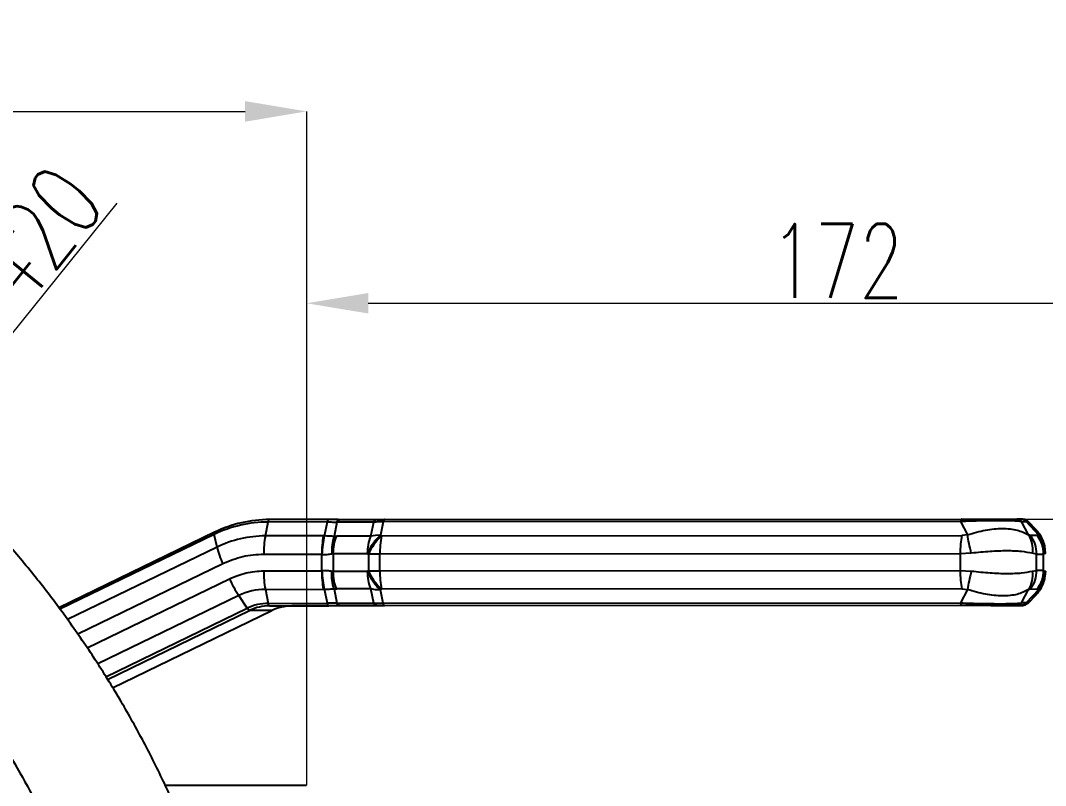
# Model space of a CAD drawing. Header units: millimetres. Extents: x 2278 to 4715, y 679 to 2402.
# Drawn here: x 3472.7 to 3638.9, y 1224.8 to 1348.9 of the extents above; entities that cross this region are included whole.
import ezdxf

# ---------------------------------------------------------------- set-up
doc = ezdxf.new("R2010")
doc.units = ezdxf.units.MM
doc.layers.add('AM_5', color=3, linetype='Continuous', lineweight=25)
doc.styles.add('SLDTEXTSTYLE1', font='txt.shx', dxfattribs={"width": 0.7, "bigfont": 'gbcbig.shx'})
doc.dimstyles.new('SLDDIMSTYLE12$0', dxfattribs={"dimtxt": 12, "dimasz": 10, "dimexe": 0, "dimexo": 0.0625, "dimgap": 0.875, "dimtad": 1, "dimdec": 1, "dimlfac": 1.8, "dimrnd": 1e-09, "dimzin": 12, "dimdsep": 46, "dimtxsty": 'SLDTEXTSTYLE1', "dimcen": 0.09, "dimdle": 8.16, "dimclrd": 3, "dimclre": 3, "dimadec": 0, "dimazin": 3, "dimtfac": 1, "dimtdec": 1, "dimtofl": 0, "dimtmove": 0, "dimatfit": 3, "dimfxl": 0, "dimfrac": 2, "dimtolj": 1, "dimlwd": 5, "dimlwe": 5, "dimarcsym": 0})
doc.dimstyles.new('SLDDIMSTYLE12$3', dxfattribs={"dimtxt": 12, "dimasz": 10, "dimexe": 0, "dimexo": 0.0625, "dimgap": 0.875, "dimtad": 1, "dimdec": 1, "dimlfac": 1.8, "dimrnd": 1e-09, "dimzin": 12, "dimdsep": 46, "dimtxsty": 'SLDTEXTSTYLE1', "dimcen": 0.09, "dimdle": 8.16, "dimclrd": 3, "dimclre": 3, "dimadec": 0, "dimazin": 3, "dimtfac": 1, "dimtdec": 1, "dimtofl": 0, "dimtmove": 0, "dimatfit": 3, "dimfxl": 0, "dimfrac": 2, "dimtolj": 1, "dimlwd": 5, "dimlwe": 5, "dimarcsym": 0})

# ---------------------------------------------------------------- blocks, each defined once
blk = doc.blocks.new('*D71')
at = {"layer": 'AM_5', "color": 3, "lineweight": 5, "transparency": 16777216}
blk.add_line((3341.86, 1151.04), (3341.86, 1334.14), dxfattribs=at)
at = {"layer": 'AM_5', "color": 3, "linetype": 'Continuous', "lineweight": 5, "transparency": 16777216}
for p, q in [((3351.86, 1334.14), (3509.1, 1334.14)), ((3519.1, 1224.84), (3519.1, 1334.14))]:
    blk.add_line(p, q, dxfattribs=at)
at = {"layer": 'AM_5', "color": 3, "transparency": 16777216}
for points in [[(3351.86, 1335.81), (3351.86, 1332.47), (3341.86, 1334.14)], [(3509.1, 1335.81), (3509.1, 1332.47), (3519.1, 1334.14)]]:
    blk.add_solid(points, dxfattribs=at)
at = {"layer": 'Defpoints', "color": 0, "transparency": 16777216}
for p in [(3519.1, 1334.14), (3519.1, 1224.77), (3341.86, 1150.98)]:
    blk.add_point(p, dxfattribs=at)
at = {"layer": 'AM_5', "color": 0, "transparency": 16777216, "insert": (3430.48, 1341.01), "char_height": 12, "attachment_point": 5, "style": 'SLDTEXTSTYLE1'}
blk.add_mtext('\\A1;178', dxfattribs=at)
blk = doc.blocks.new('*D72')
at = {"layer": 'AM_5', "color": 3, "lineweight": 5, "transparency": 16777216}
blk.add_line((3519.1, 1224.84), (3519.1, 1303.01), dxfattribs=at)
at = {"layer": 'AM_5', "color": 3, "linetype": 'Continuous', "lineweight": 5, "transparency": 16777216}
for p, q in [((3529.1, 1303.01), (3681.1, 1303.01)), ((3691.1, 1143.11), (3691.1, 1303.01))]:
    blk.add_line(p, q, dxfattribs=at)
at = {"layer": 'AM_5', "color": 3, "transparency": 16777216}
for points in [[(3529.1, 1304.68), (3529.1, 1301.35), (3519.1, 1303.01)], [(3681.1, 1304.68), (3681.1, 1301.35), (3691.1, 1303.01)]]:
    blk.add_solid(points, dxfattribs=at)
at = {"layer": 'Defpoints', "color": 0, "transparency": 16777216}
for p in [(3691.1, 1303.01), (3519.1, 1224.77), (3691.1, 1143.05)]:
    blk.add_point(p, dxfattribs=at)
at = {"layer": 'AM_5', "color": 0, "transparency": 16777216, "insert": (3605.1, 1309.89), "char_height": 12, "attachment_point": 5, "style": 'SLDTEXTSTYLE1'}
blk.add_mtext('\\A1;172', dxfattribs=at)
blk = doc.blocks.new('*D62')
at = {"layer": 'AM_5', "color": 3, "lineweight": 5, "transparency": 16777216}
blk.add_line((3635.07, 1267.98), (3666.32, 1267.98), dxfattribs=at)
at = {"layer": 'AM_5', "color": 3, "linetype": 'Continuous', "lineweight": 5, "transparency": 16777216}
for p, q in [((3666.32, 1257.98), (3666.32, 1160.54)), ((3341.94, 1150.54), (3666.32, 1150.54))]:
    blk.add_line(p, q, dxfattribs=at)
at = {"layer": 'AM_5', "color": 3, "transparency": 16777216}
for points in [[(3664.65, 1257.98), (3667.99, 1257.98), (3666.32, 1267.98)], [(3664.65, 1160.54), (3667.99, 1160.54), (3666.32, 1150.54)]]:
    blk.add_solid(points, dxfattribs=at)
at = {"layer": 'Defpoints', "color": 0, "transparency": 16777216}
for p in [(3635.01, 1267.98), (3341.87, 1150.54), (3666.32, 1150.54)]:
    blk.add_point(p, dxfattribs=at)
at = {"layer": 'AM_5', "color": 0, "transparency": 16777216, "insert": (3659.44, 1209.26), "char_height": 12, "attachment_point": 5, "rotation": 90, "style": 'SLDTEXTSTYLE1'}
blk.add_mtext('\\A1;115', dxfattribs=at)
blk = doc.blocks.new('*D63')
at = {"layer": 'AM_5', "color": 3, "linetype": 'Continuous', "lineweight": 5, "transparency": 16777216}
blk.add_line((3488.29, 1319.25), (3462.48, 1287.2), dxfattribs=at)
at = {"layer": 'AM_5', "color": 3, "lineweight": 5, "transparency": 16777216}
for p, q in [((3409.08, 1220.99), (3409.26, 1220.99)), ((3409.17, 1220.9), (3409.17, 1221.08))]:
    blk.add_line(p, q, dxfattribs=at)
at = {"layer": 'AM_5', "color": 3, "transparency": 16777216}
blk.add_solid([(3461.18, 1288.24), (3463.78, 1286.15), (3456.21, 1279.41)], dxfattribs=at)
at = {"layer": 'Defpoints', "color": 0, "transparency": 16777216}
for p in [(3456.21, 1279.41), (3362.13, 1162.58)]:
    blk.add_point(p, dxfattribs=at)
at = {"layer": 'AM_5', "color": 0, "transparency": 16777216, "insert": (3473.17, 1311.43), "char_height": 12, "attachment_point": 5, "rotation": 51.1543, "style": 'SLDTEXTSTYLE1'}
blk.add_mtext('\\A1;%%C420', dxfattribs=at)

msp = doc.modelspace()

# ---------------------------------------------------------------- linework, layer by layer
at = {"color": 7, "linetype": 'Continuous', "lineweight": 25}
for p, q in [((3512.399, 1265.261), (3512.868, 1267.524)), ((3522.479, 1267.53), (3512.868, 1267.524)), ((3522.699, 1267.928), (3513.088, 1267.922)), ((3522.01, 1265.264), (3522.479, 1267.53)), ((3524.011, 1267.496), (3523.534, 1265.187)), ((3529.975, 1267.506), (3524.011, 1267.496)), ((3524.392, 1267.902), (3524.547, 1267.93)), ((3524.547, 1267.93), (3530.511, 1267.941)), ((3529.502, 1265.221), (3529.975, 1267.506)), ((3531.523, 1267.544), (3531.08, 1265.404)), ((3625.177, 1267.602), (3531.523, 1267.544)), ((3531.743, 1267.943), (3625.398, 1268)), ((3625.177, 1267.602), (3626.285, 1265.452)), ((3635.02, 1267.984), (3634.303, 1267.99)), ((3636.18, 1265.44), (3635.072, 1267.59)), ((3635.072, 1267.59), (3635.789, 1267.585)), ((3635.943, 1267.64), (3635.789, 1267.585)), ((3635.789, 1267.585), (3637.787, 1265.428)), ((3635.979, 1267.653), (3635.943, 1267.64)), ((3637.572, 1266.07), (3636.048, 1267.714)), ((3504.139, 1265.858), (3478.88, 1253.621)), ((3504.111, 1265.504), (3479.067, 1253.371)), ((3504.561, 1263.453), (3504.111, 1265.504)), ((3521.816, 1265.267), (3512.399, 1265.261)), ((3521.816, 1265.267), (3522.01, 1265.264)), ((3530.262, 1265.358), (3529.502, 1265.221)), ((3531.08, 1265.404), (3530.262, 1265.358)), ((3531.249, 1265.281), (3531.08, 1265.404)), ((3531.249, 1265.281), (3625.381, 1265.339)), ((3626.285, 1265.452), (3625.381, 1265.339)), ((3636.514, 1265.326), (3636.18, 1265.44)), ((3637.616, 1265.318), (3636.514, 1265.326)), ((3637.483, 1266.077), (3637.511, 1266.016)), ((3637.511, 1266.016), (3637.787, 1265.428)), ((3637.787, 1265.428), (3637.616, 1265.318)), ((3523.972, 1265.211), (3523.534, 1265.187)), ((3529.502, 1265.221), (3523.972, 1265.211)), ((3504.561, 1263.453), (3480.317, 1251.707)), ((3521.54, 1262.269), (3512.123, 1262.263)), ((3521.54, 1259.602), (3521.54, 1262.269)), ((3521.54, 1262.269), (3521.637, 1262.266)), ((3523.188, 1262.37), (3523.407, 1262.394)), ((3523.407, 1262.394), (3528.937, 1262.404)), ((3523.407, 1262.394), (3523.407, 1259.481)), ((3528.937, 1262.404), (3529.106, 1262.281)), ((3529.986, 1262.283), (3529.106, 1262.281)), ((3529.106, 1262.281), (3529.106, 1259.615)), ((3530.973, 1262.283), (3529.986, 1262.283)), ((3625.105, 1262.341), (3530.973, 1262.283)), ((3530.973, 1259.617), (3530.973, 1262.283)), ((3626.913, 1262.455), (3625.105, 1262.341)), ((3625.105, 1262.341), (3625.106, 1259.674)), ((3637.475, 1262.326), (3636.808, 1262.443)), ((3637.475, 1259.66), (3637.475, 1262.326)), ((3637.475, 1262.326), (3638.577, 1262.318)), ((3638.92, 1262.427), (3638.577, 1262.318)), ((3638.577, 1262.318), (3638.577, 1259.652)), ((3638.812, 1262.598), (3638.865, 1262.513)), ((3505.502, 1260.735), (3481.962, 1249.331)), ((3512.123, 1259.596), (3521.54, 1259.602)), ((3521.637, 1259.605), (3521.54, 1259.602)), ((3523.407, 1259.481), (3523.188, 1259.504)), ((3528.937, 1259.492), (3523.407, 1259.481)), ((3529.106, 1259.615), (3528.937, 1259.492)), ((3529.106, 1259.615), (3529.986, 1259.616)), ((3529.986, 1259.616), (3530.973, 1259.617)), ((3530.973, 1259.617), (3625.106, 1259.674)), ((3625.106, 1259.674), (3626.913, 1259.562)), ((3636.808, 1259.551), (3637.475, 1259.66)), ((3638.577, 1259.652), (3637.475, 1259.66)), ((3638.577, 1259.652), (3638.92, 1259.535)), ((3638.865, 1259.445), (3638.813, 1259.357)), ((3483.473, 1247.122), (3506.583, 1258.318)), ((3508.075, 1255.597), (3485.211, 1244.52)), ((3509.462, 1253.538), (3508.075, 1255.597)), ((3512.399, 1256.594), (3521.816, 1256.6)), ((3512.399, 1256.594), (3512.868, 1254.324)), ((3521.816, 1256.6), (3522.01, 1256.603)), ((3522.479, 1254.33), (3522.01, 1256.603)), ((3523.534, 1256.683), (3523.972, 1256.661)), ((3523.534, 1256.683), (3524.011, 1254.368)), ((3529.502, 1256.671), (3523.972, 1256.661)), ((3530.262, 1256.537), (3529.502, 1256.671)), ((3529.975, 1254.379), (3529.502, 1256.671)), ((3531.08, 1256.492), (3530.262, 1256.537)), ((3531.08, 1256.492), (3531.249, 1256.615)), ((3531.523, 1254.344), (3531.08, 1256.492)), ((3625.381, 1256.672), (3531.249, 1256.615)), ((3626.285, 1256.56), (3625.177, 1254.402)), ((3625.381, 1256.672), (3626.285, 1256.56)), ((3635.072, 1254.39), (3636.18, 1256.548)), ((3637.787, 1256.536), (3635.789, 1254.385)), ((3636.051, 1254.247), (3637.567, 1255.879)), ((3636.18, 1256.548), (3636.514, 1256.659)), ((3636.514, 1256.659), (3637.616, 1256.651)), ((3637.508, 1255.931), (3637.481, 1255.874)), ((3637.787, 1256.536), (3637.508, 1255.931)), ((3637.616, 1256.651), (3637.787, 1256.536)), ((3512.868, 1254.324), (3522.479, 1254.33)), ((3513.088, 1253.922), (3522.699, 1253.928)), ((3513.088, 1253.922), (3516.671, 1253.896)), ((3630.083, 1253.965), (3516.671, 1253.896)), ((3524.011, 1254.368), (3529.975, 1254.379)), ((3530.511, 1253.941), (3524.547, 1253.93)), ((3531.523, 1254.344), (3625.177, 1254.402)), ((3625.398, 1254), (3531.743, 1253.943)), ((3635.02, 1253.984), (3634.303, 1253.99)), ((3635.789, 1254.385), (3635.072, 1254.39)), ((3635.789, 1254.385), (3636.045, 1254.28)), ((3486.514, 1242.421), (3509.462, 1253.538)), ((3486.777, 1241.998), (3509.845, 1253.174)), ((3487.618, 1240.643), (3513.428, 1253.148)), ((3487.622, 1240.637), (3513.459, 1253.154)), ((3513.428, 1253.148), (3509.845, 1253.174)), ((3519.099, 1224.775), (3496.172, 1224.775))]:
    msp.add_line(p, q, dxfattribs=at)
at = {"color": 7, "linetype": 'Continuous', "lineweight": 25, "flags": 128}
for points in [[(3512.868, 1267.524), (3512.888, 1267.612), (3512.912, 1267.691), (3512.937, 1267.76), (3512.965, 1267.818), (3512.994, 1267.863), (3513.025, 1267.896), (3513.056, 1267.916), (3513.088, 1267.922)], [(3504.111, 1265.504), (3504.096, 1265.584), (3504.087, 1265.656), (3504.085, 1265.718), (3504.089, 1265.77), (3504.1, 1265.811), (3504.117, 1265.841), (3504.139, 1265.858)], [(3504.139, 1265.858), (3504.14, 1265.859), (3504.169, 1265.865)], [(3513.088, 1253.922), (3513.056, 1253.929), (3513.025, 1253.95), (3512.994, 1253.983), (3512.965, 1254.029), (3512.937, 1254.087), (3512.912, 1254.156), (3512.888, 1254.235), (3512.868, 1254.324)], [(3513.459, 1253.154), (3513.457, 1253.153), (3513.428, 1253.148)]]:
    msp.add_lwpolyline(points, dxfattribs=at)
at = {"color": 7, "linetype": 'Continuous', "lineweight": 25}
for centre, radius, start, end in [((3512.894, 1247.422), 20.102, 90.07529, 115.90707), ((3513.115, 1247.448), 20.474, 90.07527, 115.90712), ((3512.423, 1247.268), 17.993, 90.07527, 115.90712), ((3527.319, 1262.377), 15.196, 169.06221, 180.4319), ((3536.736, 1262.383), 15.196, 169.06221, 180.4319), ((3536.964, 1258.935), 8.541, 132.00657, 156.93397), ((3546.169, 1262.398), 15.196, 169.06221, 180.43184), ((3535.954, 1262.462), 7.017, 156.84756, 180.47841), ((3518.784, 1266.854), 14.624, 193.45011, 204.73439), ((3527.382, 1259.484), 15.259, 179.57667, 190.91491), ((3536.799, 1259.489), 15.259, 179.57667, 190.91491), ((3535.975, 1259.434), 7.037, 179.5333, 203.11856), ((3536.988, 1262.978), 8.57, 203.11136, 227.95126), ((3546.232, 1259.504), 15.259, 179.57677, 190.91492), ((3523.438, 1265.788), 18.436, 203.90163, 213.55836), ((3512.412, 1246.667), 9.927, 90.07527, 115.90712), ((3512.878, 1246.507), 7.818, 90.07527, 115.90712), ((3513.098, 1246.477), 7.445, 90.07527, 115.90712), ((3516.681, 1246.45), 7.445, 90.07527, 115.90712), ((3510.138, 1253.865), 0.75, 205.79928, 247.02737)]:
    msp.add_arc(centre, radius, start, end, dxfattribs=at)
for points, knots in [([(3341.666, 981.809), (3344.227, 981.834), (3347.807, 981.869), (3353.076, 982.148), (3357.541, 982.483), (3362.857, 983.049), (3368.426, 983.822), (3374.239, 984.832), (3380.211, 986.088), (3386.287, 987.599), (3392.424, 989.369), (3398.59, 991.404), (3404.753, 993.703), (3410.89, 996.268), (3416.978, 999.099), (3422.998, 1002.192), (3428.931, 1005.547), (3434.76, 1009.159), (3440.469, 1013.025), (3446.045, 1017.139), (3451.472, 1021.496), (3456.738, 1026.09), (3461.829, 1030.915), (3466.734, 1035.963), (3471.441, 1041.226), (3475.939, 1046.695), (3480.217, 1052.364), (3484.266, 1058.221), (3488.075, 1064.258), (3491.637, 1070.463), (3494.942, 1076.828), (3497.983, 1083.341), (3500.752, 1089.99), (3503.243, 1096.764), (3505.448, 1103.652), (3507.363, 1110.641), (3508.981, 1117.718), (3510.299, 1124.872), (3511.312, 1132.089), (3512.016, 1139.356), (3512.409, 1146.66), (3512.488, 1153.988), (3512.251, 1161.326), (3511.697, 1168.661), (3510.825, 1175.979), (3509.634, 1183.266), (3508.126, 1190.508), (3506.301, 1197.693), (3504.161, 1204.806), (3501.707, 1211.833), (3498.942, 1218.762), (3495.869, 1225.578), (3492.492, 1232.269), (3488.815, 1238.821), (3484.841, 1245.221), (3480.576, 1251.456), (3476.025, 1257.514), (3471.193, 1263.382), (3466.086, 1269.049), (3460.709, 1274.501), (3455.263, 1279.549), (3449.789, 1284.201), (3444.331, 1288.471), (3438.706, 1292.513), (3432.925, 1296.321), (3426.997, 1299.89), (3420.935, 1303.212), (3414.749, 1306.282), (3408.452, 1309.095), (3402.059, 1311.647), (3395.583, 1313.933), (3389.046, 1315.95), (3382.471, 1317.692), (3375.898, 1319.157), (3369.404, 1320.339), (3363.115, 1321.236), (3357.591, 1321.819), (3352.708, 1322.187), (3347.884, 1322.426), (3341.91, 1322.543), (3336.393, 1322.433), (3331.124, 1322.161), (3326.659, 1321.824), (3321.343, 1321.259), (3315.774, 1320.485), (3309.961, 1319.476), (3303.989, 1318.219), (3297.913, 1316.709), (3291.775, 1314.938), (3285.61, 1312.904), (3279.447, 1310.604), (3273.31, 1308.039), (3267.222, 1305.209), (3261.202, 1302.115), (3255.269, 1298.76), (3249.44, 1295.148), (3243.731, 1291.283), (3238.155, 1287.169), (3232.728, 1282.811), (3227.462, 1278.217), (3222.371, 1273.393), (3217.466, 1268.345), (3212.759, 1263.082), (3208.261, 1257.612), (3203.983, 1251.944), (3199.934, 1246.087), (3196.125, 1240.05), (3192.563, 1233.844), (3189.258, 1227.479), (3186.215, 1220.967), (3183.453, 1214.316), (3181.116, 1208.034), (3179.838, 1203.929), (3179.275, 1202.12)], [0, 0, 0, 0, 0.01020738, 0.01427401, 0.02103699, 0.02805607, 0.03558666, 0.0434511, 0.05157826, 0.05991132, 0.06840986, 0.07704394, 0.08579098, 0.09463359, 0.10355821, 0.11255405, 0.12161242, 0.13072624, 0.1398897, 0.14909794, 0.15834689, 0.16763314, 0.17695375, 0.18630622, 0.19568842, 0.20509849, 0.21453484, 0.22399606, 0.23348097, 0.24298851, 0.25251779, 0.26206801, 0.27163852, 0.28122873, 0.29083816, 0.30046642, 0.31011319, 0.31977821, 0.32946132, 0.33916239, 0.34888138, 0.35861831, 0.36837328, 0.37814642, 0.38793798, 0.39774825, 0.40757761, 0.41742653, 0.42729557, 0.4371854, 0.4470968, 0.45703069, 0.46698816, 0.47697044, 0.48697902, 0.49701559, 0.50708218, 0.51718117, 0.52731537, 0.53748817, 0.54770366, 0.5569145, 0.56612256, 0.57532659, 0.5845258, 0.59371913, 0.60290519, 0.61208206, 0.62124705, 0.63039624, 0.63952364, 0.64861966, 0.65766788, 0.66663751, 0.67546331, 0.68397889, 0.69196332, 0.69760555, 0.70350123, 0.71121989, 0.72142727, 0.72549391, 0.73225688, 0.73927596, 0.74680655, 0.754671, 0.76279816, 0.77113122, 0.77962976, 0.78826384, 0.79701087, 0.80585349, 0.81477811, 0.82377394, 0.83283231, 0.84194614, 0.85110959, 0.86031783, 0.86956679, 0.87885303, 0.88817364, 0.89752611, 0.90690831, 0.91631839, 0.92575473, 0.93521596, 0.94470086, 0.95420841, 0.96373768, 0.97328791, 0.98285841, 0.99244862, 1, 1, 1, 1]), ([(3342.483, 1302.498), (3344.883, 1302.461), (3348.242, 1302.409), (3353.184, 1302.105), (3357.374, 1301.748), (3362.361, 1301.157), (3367.582, 1300.357), (3373.028, 1299.319), (3378.616, 1298.036), (3384.295, 1296.497), (3390.023, 1294.699), (3395.767, 1292.639), (3401.497, 1290.315), (3407.19, 1287.727), (3412.822, 1284.877), (3418.373, 1281.767), (3423.826, 1278.401), (3429.164, 1274.781), (3434.37, 1270.914), (3439.428, 1266.806), (3444.326, 1262.461), (3449.05, 1257.889), (3453.586, 1253.095), (3457.922, 1248.09), (3462.046, 1242.881), (3465.948, 1237.477), (3469.618, 1231.89), (3473.044, 1226.129), (3476.219, 1220.205), (3479.132, 1214.13), (3481.777, 1207.915), (3484.145, 1201.573), (3486.23, 1195.116), (3488.025, 1188.557), (3489.524, 1181.908), (3490.723, 1175.184), (3491.62, 1168.399), (3492.195, 1161.565), (3492.469, 1155.498), (3492.418, 1151.714), (3492.397, 1150.221)], [0, 0, 0, 0, 0.0302952, 0.0423856, 0.0624901, 0.08336, 0.1057536, 0.1291426, 0.1533151, 0.1781023, 0.2033838, 0.2290707, 0.2550958, 0.2814075, 0.3079654, 0.3347376, 0.3616982, 0.3888263, 0.4161047, 0.4435189, 0.4710571, 0.4987089, 0.526466, 0.5543209, 0.5822674, 0.6103001, 0.6384144, 0.6666062, 0.6948723, 0.7232096, 0.7516156, 0.7800883, 0.8086258, 0.8372268, 0.86589, 0.8946146, 0.9234, 0.9522458, 0.9811519, 1, 1, 1, 1]), ([(3522.479, 1267.53), (3522.493, 1267.589), (3522.521, 1267.706), (3522.575, 1267.831), (3522.636, 1267.913), (3522.678, 1267.923), (3522.699, 1267.928)], [0, 0, 0, 0, 0.2499973, 0.4999982, 0.7499991, 1, 1, 1, 1]), ([(3522.479, 1267.53), (3522.754, 1267.528), (3523.315, 1267.526), (3523.777, 1267.506), (3524.011, 1267.496)], [0, 0, 0, 0, 0.4915101, 1, 1, 1, 1]), ([(3524.402, 1267.902), (3524.136, 1267.904), (3523.604, 1267.907), (3522.954, 1267.906), (3522.628, 1267.905)], [0, 0, 0, 0, 0.4996452, 1, 1, 1, 1]), ([(3524.011, 1267.496), (3524.044, 1267.56), (3524.109, 1267.687), (3524.242, 1267.819), (3524.34, 1267.892), (3524.392, 1267.902), (3524.392, 1267.902)], [0, 0, 0, 0, 0.3327347, 0.6654694, 0.9982041, 1, 1, 1, 1]), ([(3531.523, 1267.544), (3531.247, 1267.543), (3530.691, 1267.539), (3530.215, 1267.517), (3529.975, 1267.506)], [0, 0, 0, 0, 0.4950466, 1, 1, 1, 1]), ([(3530.511, 1267.941), (3530.7, 1267.942), (3531.075, 1267.942), (3531.522, 1267.943), (3531.743, 1267.943)], [0, 0, 0, 0, 0.5040088, 1, 1, 1, 1]), ([(3635.072, 1267.59), (3634.633, 1267.629), (3633.815, 1267.703), (3631.4, 1267.738), (3628.402, 1267.709), (3626.307, 1267.64), (3625.177, 1267.602)], [0, 0, 0, 0, 0.2683795, 0.4991161, 0.7297085, 1, 1, 1, 1]), ([(3625.398, 1268), (3626.427, 1268.001), (3627.897, 1268.001), (3629.787, 1268), (3630.998, 1267.999), (3632.072, 1267.998), (3633.395, 1267.995), (3633.93, 1267.992), (3634.303, 1267.99)], [0, 0, 0, 0, 0.27135234, 0.38737002, 0.50089642, 0.614411, 0.73057711, 1, 1, 1, 1]), ([(3635.992, 1267.692), (3635.912, 1267.76), (3635.705, 1267.934), (3635.273, 1267.965), (3635.008, 1267.984)], [0, 0, 0, 0, 0.3878889, 1, 1, 1, 1]), ([(3521.637, 1262.266), (3521.664, 1262.807), (3521.719, 1263.888), (3521.913, 1264.805), (3522.01, 1265.264)], [0, 0, 0, 0, 0.5, 1, 1, 1, 1]), ([(3523.534, 1265.187), (3523.3, 1265.198), (3522.838, 1265.22), (3522.284, 1265.249), (3522.01, 1265.264)], [0, 0, 0, 0, 0.5043986, 1, 1, 1, 1]), ([(3626.285, 1265.452), (3627.268, 1265.743), (3629.201, 1266.315), (3632.003, 1266.541), (3634.481, 1266.309), (3635.607, 1265.733), (3636.18, 1265.44)], [0, 0, 0, 0, 0.2542867, 0.4999835, 0.7458358, 1, 1, 1, 1]), ([(3626.913, 1262.455), (3626.785, 1262.998), (3626.53, 1264.085), (3626.367, 1264.996), (3626.285, 1265.452)], [0, 0, 0, 0, 0.5000005, 1, 1, 1, 1]), ([(3636.18, 1265.44), (3636.405, 1264.984), (3636.856, 1264.073), (3636.824, 1262.986), (3636.808, 1262.443)], [0, 0, 0, 0, 0.4999977, 1, 1, 1, 1]), ([(3638.922, 1262.596), (3638.903, 1262.937), (3638.865, 1263.627), (3638.54, 1264.62), (3638.094, 1265.47), (3637.684, 1265.914), (3637.511, 1266.102)], [0, 0, 0, 0, 0.26365783, 0.53326994, 0.80304981, 1, 1, 1, 1]), ([(3638.92, 1262.427), (3638.859, 1262.971), (3638.738, 1264.059), (3638.104, 1264.972), (3637.787, 1265.428)], [0, 0, 0, 0, 0.50000083, 1, 1, 1, 1]), ([(3523.534, 1265.187), (3523.409, 1264.751), (3523.16, 1263.878), (3523.178, 1262.873), (3523.188, 1262.37)], [0, 0, 0, 0, 0.5000001, 1, 1, 1, 1]), ([(3523.407, 1262.394), (3523.432, 1262.896), (3523.482, 1263.901), (3523.809, 1264.775), (3523.972, 1265.211)], [0, 0, 0, 0, 0.4999559, 1, 1, 1, 1]), ([(3521.637, 1262.266), (3521.91, 1262.259), (3522.464, 1262.246), (3522.944, 1262.328), (3523.188, 1262.37)], [0, 0, 0, 0, 0.49168447, 1, 1, 1, 1]), ([(3636.808, 1262.443), (3636.273, 1262.552), (3635.222, 1262.768), (3632.774, 1262.859), (3629.943, 1262.774), (3627.934, 1262.562), (3626.913, 1262.455)], [0, 0, 0, 0, 0.2542566, 0.5000164, 0.7456194, 1, 1, 1, 1]), ([(3523.188, 1259.504), (3522.944, 1259.545), (3522.464, 1259.626), (3521.91, 1259.612), (3521.637, 1259.605)], [0, 0, 0, 0, 0.5082251, 1, 1, 1, 1]), ([(3522.01, 1256.603), (3521.913, 1257.063), (3521.719, 1257.983), (3521.664, 1259.064), (3521.637, 1259.605)], [0, 0, 0, 0, 0.5, 1, 1, 1, 1]), ([(3523.534, 1256.683), (3523.409, 1257.121), (3523.16, 1257.996), (3523.178, 1259.002), (3523.188, 1259.504)], [0, 0, 0, 0, 0.50080435, 1, 1, 1, 1]), ([(3626.913, 1259.562), (3626.786, 1259.022), (3626.531, 1257.935), (3626.367, 1257.02), (3626.285, 1256.56)], [0, 0, 0, 0, 0.49686743, 1, 1, 1, 1]), ([(3626.913, 1259.562), (3627.934, 1259.455), (3629.942, 1259.243), (3632.774, 1259.153), (3635.222, 1259.236), (3636.273, 1259.445), (3636.808, 1259.551)], [0, 0, 0, 0, 0.2543758, 0.4999836, 0.7457388, 1, 1, 1, 1]), ([(3636.808, 1259.551), (3636.824, 1259.007), (3636.856, 1257.919), (3636.405, 1257.005), (3636.18, 1256.548)], [0, 0, 0, 0, 0.5000023, 1, 1, 1, 1]), ([(3637.509, 1255.85), (3637.682, 1256.038), (3638.093, 1256.483), (3638.54, 1257.334), (3638.866, 1258.328), (3638.904, 1259.018), (3638.923, 1259.359)], [0, 0, 0, 0, 0.1972492, 0.4669383, 0.7364506, 1, 1, 1, 1]), ([(3638.919, 1259.535), (3638.86, 1258.995), (3638.739, 1257.909), (3638.106, 1256.996), (3637.787, 1256.536)], [0, 0, 0, 0, 0.4968676, 1, 1, 1, 1]), ([(3522.01, 1256.603), (3522.285, 1256.618), (3522.839, 1256.648), (3523.301, 1256.672), (3523.534, 1256.683)], [0, 0, 0, 0, 0.4960838, 1, 1, 1, 1]), ([(3636.18, 1256.548), (3635.607, 1256.259), (3634.481, 1255.69), (3631.997, 1255.465), (3629.193, 1255.698), (3627.26, 1256.271), (3626.285, 1256.56)], [0, 0, 0, 0, 0.25415722, 0.50001427, 0.74762575, 1, 1, 1, 1]), ([(3524.011, 1254.368), (3523.777, 1254.357), (3523.315, 1254.336), (3522.754, 1254.332), (3522.479, 1254.33)], [0, 0, 0, 0, 0.5084817, 1, 1, 1, 1]), ([(3522.699, 1253.928), (3522.678, 1253.934), (3522.636, 1253.944), (3522.575, 1254.028), (3522.521, 1254.153), (3522.493, 1254.271), (3522.479, 1254.33)], [0, 0, 0, 0, 0.2500001, 0.5000002, 0.7500003, 1, 1, 1, 1]), ([(3524.547, 1253.93), (3524.261, 1253.93), (3523.698, 1253.929), (3523.028, 1253.929), (3522.699, 1253.928)], [0, 0, 0, 0, 0.5097088, 1, 1, 1, 1]), ([(3529.975, 1254.379), (3530.215, 1254.369), (3530.691, 1254.348), (3531.247, 1254.346), (3531.523, 1254.344)], [0, 0, 0, 0, 0.5049534, 1, 1, 1, 1]), ([(3531.743, 1253.943), (3531.522, 1253.943), (3531.075, 1253.942), (3530.7, 1253.942), (3530.511, 1253.941)], [0, 0, 0, 0, 0.495991, 1, 1, 1, 1]), ([(3625.177, 1254.402), (3626.298, 1254.365), (3628.383, 1254.297), (3631.376, 1254.264), (3633.805, 1254.29), (3634.628, 1254.355), (3635.072, 1254.39)], [0, 0, 0, 0, 0.2680966, 0.4988227, 0.7294637, 1, 1, 1, 1]), ([(3634.303, 1253.99), (3633.926, 1253.992), (3633.388, 1253.995), (3632.054, 1253.998), (3630.977, 1253.999), (3629.764, 1254), (3627.88, 1254.001), (3626.419, 1254.001), (3625.398, 1254)], [0, 0, 0, 0, 0.2715623, 0.3875926, 0.5011305, 0.6146375, 0.7308194, 1, 1, 1, 1]), ([(3630.083, 1253.965), (3631.062, 1253.966), (3632.459, 1253.967), (3633.855, 1253.97), (3634.61, 1253.972), (3635.119, 1253.975), (3635.502, 1253.979), (3635.218, 1253.982), (3635.02, 1253.984)], [0, 0, 0, 0, 0.2713523, 0.38737, 0.5008964, 0.614411, 0.7305771, 1, 1, 1, 1]), ([(3634.384, 1253.978), (3634.512, 1253.979), (3635.078, 1253.982), (3635.635, 1254.01), (3635.917, 1254.218), (3636.02, 1254.293)], [0, 0, 0, 0, 0.15640379, 0.69381527, 1, 1, 1, 1])]:
    msp.add_open_spline(points, degree=3, knots=knots, dxfattribs=at)
for points in [[(3529.975, 1267.506), (3530.008, 1267.57), (3530.073, 1267.697), (3530.206, 1267.834), (3530.354, 1267.925), (3530.459, 1267.936), (3530.511, 1267.941)], [(3531.743, 1267.943), (3531.722, 1267.938), (3531.679, 1267.928), (3531.619, 1267.845), (3531.565, 1267.72), (3531.537, 1267.603), (3531.523, 1267.544)], [(3625.398, 1268), (3625.377, 1267.995), (3625.334, 1267.985), (3625.274, 1267.903), (3625.219, 1267.778), (3625.191, 1267.66), (3625.177, 1267.602)], [(3634.303, 1267.99), (3634.378, 1267.984), (3634.526, 1267.974), (3634.737, 1267.891), (3634.927, 1267.766), (3635.024, 1267.649), (3635.072, 1267.59)], [(3635.789, 1267.585), (3635.741, 1267.643), (3635.643, 1267.761), (3635.453, 1267.886), (3635.243, 1267.969), (3635.094, 1267.979), (3635.02, 1267.984)], [(3531.08, 1265.404), (3530.859, 1265.193), (3530.418, 1264.772), (3529.832, 1264.026), (3529.318, 1263.231), (3529.064, 1262.679), (3528.937, 1262.404)], [(3625.381, 1265.339), (3625.301, 1264.88), (3625.142, 1263.963), (3625.118, 1262.882), (3625.105, 1262.341)], [(3636.514, 1265.326), (3636.791, 1264.867), (3637.345, 1263.948), (3637.432, 1262.867), (3637.475, 1262.326)], [(3637.616, 1265.318), (3637.893, 1264.858), (3638.448, 1263.94), (3638.534, 1262.859), (3638.577, 1262.318)], [(3512.123, 1262.263), (3510.98, 1262.196), (3508.693, 1262.064), (3506.566, 1261.178), (3505.502, 1260.735)], [(3506.583, 1258.318), (3507.473, 1258.689), (3509.253, 1259.429), (3511.167, 1259.541), (3512.123, 1259.596)], [(3523.972, 1256.661), (3523.809, 1257.098), (3523.482, 1257.973), (3523.432, 1258.979), (3523.407, 1259.481)], [(3528.937, 1259.492), (3529.064, 1259.216), (3529.318, 1258.665), (3529.832, 1257.87), (3530.418, 1257.125), (3530.859, 1256.703), (3531.08, 1256.492)], [(3625.106, 1259.674), (3625.118, 1259.134), (3625.143, 1258.052), (3625.302, 1257.132), (3625.381, 1256.672)], [(3637.475, 1259.66), (3637.432, 1259.119), (3637.345, 1258.038), (3636.791, 1257.119), (3636.514, 1256.659)], [(3638.577, 1259.652), (3638.534, 1259.111), (3638.448, 1258.03), (3637.893, 1257.111), (3637.616, 1256.651)], [(3524.547, 1253.93), (3524.495, 1253.936), (3524.39, 1253.948), (3524.242, 1254.039), (3524.11, 1254.177), (3524.044, 1254.304), (3524.011, 1254.368)], [(3530.511, 1253.941), (3530.459, 1253.947), (3530.354, 1253.959), (3530.206, 1254.05), (3530.073, 1254.187), (3530.008, 1254.315), (3529.975, 1254.379)], [(3531.743, 1253.943), (3531.722, 1253.948), (3531.679, 1253.959), (3531.619, 1254.042), (3531.565, 1254.168), (3531.537, 1254.286), (3531.523, 1254.344)], [(3625.398, 1254), (3625.377, 1254.005), (3625.334, 1254.016), (3625.274, 1254.1), (3625.219, 1254.225), (3625.191, 1254.343), (3625.177, 1254.402)], [(3635.072, 1254.39), (3635.024, 1254.331), (3634.927, 1254.214), (3634.737, 1254.088), (3634.526, 1254.005), (3634.378, 1253.995), (3634.303, 1253.99)], [(3635.789, 1254.385), (3635.741, 1254.326), (3635.643, 1254.208), (3635.453, 1254.083), (3635.243, 1254), (3635.094, 1253.989), (3635.02, 1253.984)]]:
    msp.add_open_spline(points, degree=3, dxfattribs=at)

# ---------------------------------------------------------------- dimensions: what is measured, and where the dimension line sits
at = {"layer": 'AM_5'}
for base, p1, p2, angle, text, picture, middle in [((3519.099, 1334.14), (3341.859, 1150.98), (3519.099, 1224.775), 360, '178', '*D71', (3430.479, 1341.015)), ((3666.319, 1150.541), (3635.008, 1267.984), (3341.874, 1150.541), 90, '115', '*D62', (3659.444, 1209.263))]:
    dim = msp.add_linear_dim(base=base, p1=p1, p2=p2, angle=angle, text=text, dimstyle='SLDDIMSTYLE12$0', override={"dimlfac": 1, "dimpost": ''}, dxfattribs=at)
    dim.commit()
    dim.dimension.update_dxf_attribs({"geometry": picture, "text_midpoint": middle})
dim = msp.add_diameter_dim_2p(p1=(3362.126, 1162.582), p2=(3456.21, 1279.408), text='%%C420', dimstyle='SLDDIMSTYLE12$3', override={"dimlfac": 1, "dimpost": ''}, dxfattribs=at)
dim.commit()
dim.dimension.update_dxf_attribs({"geometry": '*D63', "text_midpoint": (3473.169, 1311.427)})
dim = msp.add_linear_dim(base=(3691.099, 1303.013), p1=(3519.099, 1224.775), p2=(3691.099, 1143.05), angle=360, dimstyle='SLDDIMSTYLE12$0', override={"dimlfac": 1}, dxfattribs=at)
dim.commit()
dim.dimension.update_dxf_attribs({"geometry": '*D72', "text_midpoint": (3605.099, 1303.013), "dimtype": 160})

doc.saveas('drawing.dxf')
